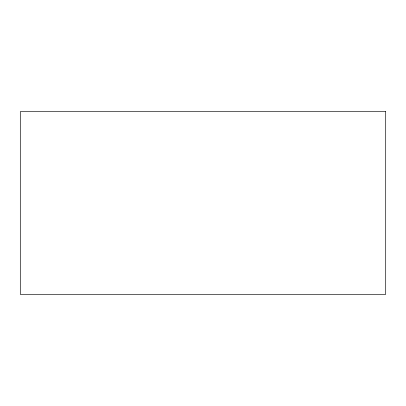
<?xml version="1.0" encoding="UTF-8"?>
<svg xmlns="http://www.w3.org/2000/svg" width="406" height="406" viewBox="0 0 406 406"><rect width="100%" height="100%" fill="white"/><g stroke="black" fill="none" stroke-linecap="round" stroke-linejoin="round"><path stroke-width="0.61" d="M385.7 111.65L20.3 111.65L20.3 294.35L385.7 294.35L385.7 111.65"/></g></svg>
